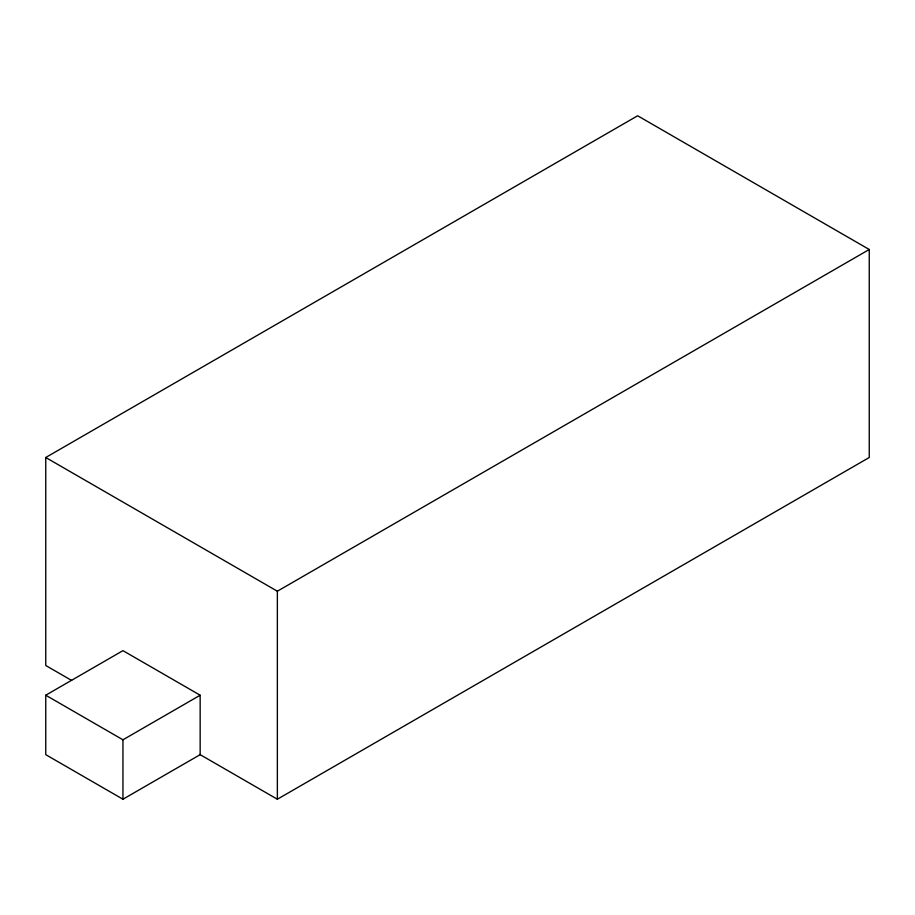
<?xml version="1.0" encoding="UTF-8"?>
<svg xmlns="http://www.w3.org/2000/svg" width="915" height="915" viewBox="0 0 915 915"><rect width="100%" height="100%" fill="white"/><g stroke="black" fill="none" stroke-linecap="round" stroke-linejoin="round"><path stroke-width="1.37" d="M71.622 680.44L45.75 665.502L45.75 457.5L637.641 115.77L869.25 249.498L869.25 457.5L277.359 799.23L199.744 754.418M45.75 695.217L122.953 650.645L200.156 695.217L200.156 754.658L122.953 799.23L45.75 754.658L45.75 695.217L122.953 739.8L200.156 695.217M45.75 457.5L277.359 591.216L869.25 249.498M277.359 591.216L277.359 799.23M122.953 739.8L122.953 799.23"/></g></svg>
